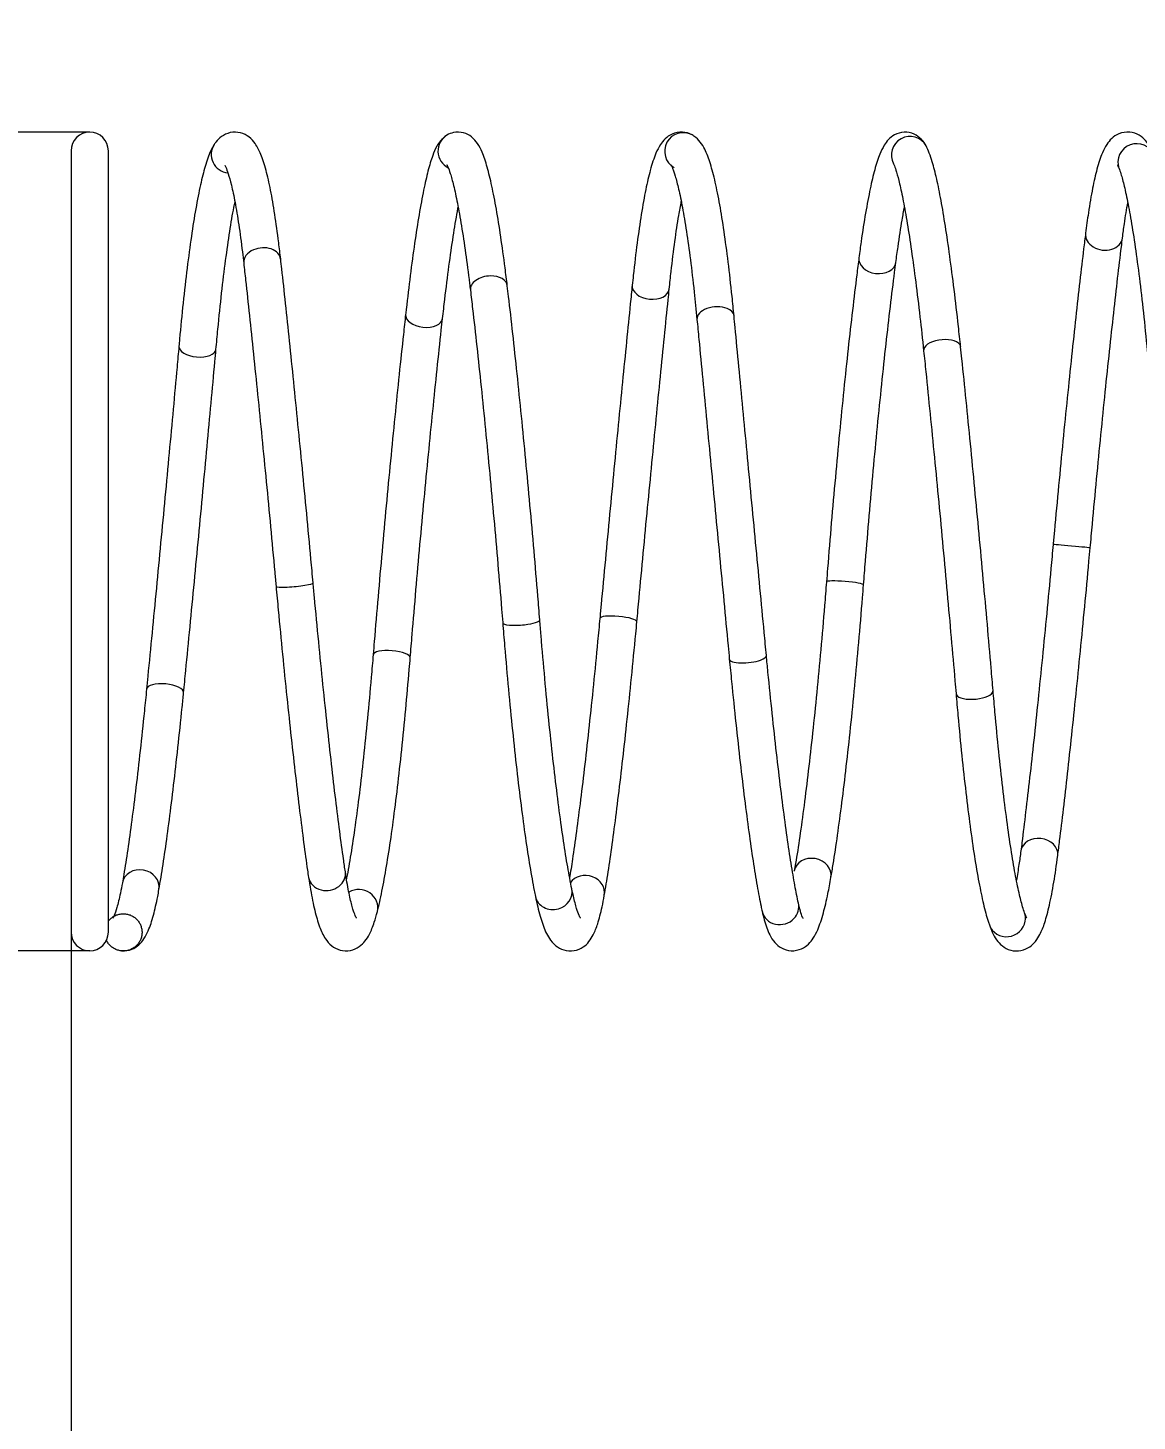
# Model space of a CAD drawing. Header units: millimetres. Extents: x 0 to 510, y 0 to 210.
# Drawn here: x 26.09 to 40.99, y 104.05 to 122.76 of the extents above; entities that cross this region are included whole.
import ezdxf

# ---------------------------------------------------------------- set-up
doc = ezdxf.new("R2010")
doc.units = ezdxf.units.MM
doc.layers.add('1', color=7, linetype='Continuous', true_color=0xffffff)
doc.styles.add('blockfont', font='simplex.shx')
doc.dimstyles.get("Standard").update_dxf_attribs({"dimtxt": 0.18, "dimasz": 0.18, "dimexe": 0.18, "dimexo": 0.0625, "dimgap": 0.09, "dimtad": 0, "dimtih": 1, "dimtoh": 1, "dimdec": 4, "dimzin": 0, "dimdsep": 46, "dimtxsty": 'Standard', "dimcen": 0.09, "dimadec": 0, "dimazin": 0, "dimtfac": 1, "dimtdec": 4, "dimtofl": 0, "dimtmove": 0, "dimatfit": 3, "dimfxl": 0, "dimtolj": 1, "dimtzin": 0, "dimarcsym": 0})

# ---------------------------------------------------------------- blocks, each defined once
blk = doc.blocks.new('_U6')
at = {"layer": '1', "color": 35, "lineweight": 13, "transparency": 16777216}
for p, q in [((26.918, 121.364), (13.991, 121.364)), ((15.991, 121.364), (15.991, 110.367)), ((26.918, 110.367), (13.991, 110.367))]:
    blk.add_line(p, q, dxfattribs=at)
at = {"layer": '1', "color": 35, "lineweight": 18, "transparency": 16777216}
for points in [[(15.991, 121.364), (16.928, 117.864), (15.053, 117.864)], [(15.991, 110.367), (15.053, 113.867), (16.928, 113.867)]]:
    blk.add_solid(points, dxfattribs=at)
at = {"layer": '1', "color": 35, "linetype": 'Continuous', "lineweight": 13, "transparency": 16777216, "insert": (15.371, 113.102), "char_height": 3.5, "attachment_point": 7, "rotation": 90, "line_spacing_factor": 0.903614, "style": 'blockfont'}
blk.add_mtext('\\W2.0781;11', dxfattribs=at)
blk = doc.blocks.new('_U10')
at = {"layer": '1', "color": 35, "lineweight": 13}
for p, q in [((26.668, 110.617), (26.668, 91.844)), ((56.618, 96.665), (56.618, 91.844)), ((26.668, 93.844), (56.618, 93.844))]:
    blk.add_line(p, q, dxfattribs=at)
at = {"layer": '1', "color": 35, "lineweight": 18}
for points in [[(26.668, 93.844), (30.168, 94.782), (30.168, 92.906), (26.668, 93.844)], [(56.618, 93.844), (53.118, 92.906), (53.118, 94.782), (56.618, 93.844)]]:
    blk.add_solid(points, dxfattribs=at)
at = {"layer": '1', "color": 35, "linetype": 'Continuous', "lineweight": 13, "insert": (38.879, 94.464), "char_height": 3.5, "attachment_point": 7, "line_spacing_factor": 0.903614, "style": 'blockfont'}
blk.add_mtext('\\W1.2835;30', dxfattribs=at)

msp = doc.modelspace()

# ---------------------------------------------------------------- linework, layer by layer
at = {"layer": '1', "color": 155, "linetype": 'Continuous', "lineweight": 18}
for p, q in [((26.668, 121.114), (26.668, 110.617)), ((27.168, 110.617), (27.168, 121.114)), ((37.716, 120.939), (37.717, 120.939)), ((39.925, 111.645), (39.925, 111.651))]:
    msp.add_line(p, q, dxfattribs=at)
at = {"layer": '1', "color": 155, "linetype": 'Continuous', "lineweight": 13}
for p, q in [((40.795, 119.943), (40.795, 119.944)), ((28.987, 119.603), (28.987, 119.603)), ((32.033, 119.24), (32.033, 119.24)), ((35.077, 118.849), (35.077, 118.848)), ((38.123, 118.427), (38.123, 118.427)), ((29.421, 115.264), (29.421, 115.264)), ((37.316, 115.282), (37.316, 115.282)), ((32.467, 114.775), (32.467, 114.775)), ((35.512, 114.287), (35.512, 114.287)), ((38.558, 113.822), (38.558, 113.822)), ((29.858, 111.354), (29.858, 111.353)), ((36.878, 111.353), (36.878, 111.353)), ((35.952, 110.899), (35.952, 110.899)), ((39.006, 110.715), (39.006, 110.715))]:
    msp.add_line(p, q, dxfattribs=at)
at = {"layer": '1', "color": 155, "linetype": 'Continuous', "lineweight": 18}
for centre, start, end in [((26.918, 121.114), 0, 180), ((26.918, 110.617), 180, 0)]:
    msp.add_arc(centre, 0.25, start, end, dxfattribs=at)
at = {"layer": '1', "color": 155, "linetype": 'Continuous', "lineweight": 13}
for centre, major_axis, ratio, start_param, end_param in [((31.846, 121.109), (0.128, -0.215), 0.995881, 3.141659, 5.283047), ((34.891, 121.108), (-0.12, -0.219), 0.99465, 3.141836, 6.282546), ((37.937, 121.059), (-0.219, -0.12), 0.986677, 3.141569, 6.277076), ((28.8, 121.062), (0.21, -0.136), 0.986103, 3.141367, 5.172014), ((40.982, 120.965), (-0.234, -0.089), 0.967304, 3.14201, 6.281444), ((40.547, 119.974), (0.248, -0.031), 0.780132, 3.14116, 6.283185), ((29.235, 119.631), (-0.248, -0.028), 0.716045, 5.115191, 6.283185), ((29.235, 119.631), (-0.248, -0.028), 0.716045, 3.14119, 5.115191), ((37.501, 119.644), (0.248, -0.032), 0.717254, 3.142068, 6.280029), ((32.281, 119.27), (-0.248, -0.03), 0.645201, 4.540671, 6.283185), ((32.281, 119.27), (-0.248, -0.03), 0.645201, 3.141578, 4.540667), ((34.456, 119.282), (0.249, -0.026), 0.648728, 3.141257, 6.282655), ((31.411, 118.887), (0.248, -0.028), 0.573643, 3.14203, 6.280675), ((35.326, 118.873), (-0.249, -0.024), 0.571956, 3.985295, 6.283185), ((35.326, 118.873), (-0.249, -0.024), 0.571956, 3.140402, 3.985295), ((28.365, 118.467), (0.249, -0.022), 0.493933, 3.141686, 6.279841), ((38.372, 118.453), (-0.249, -0.026), 0.490158, 3.410745, 6.283185), ((38.372, 118.453), (-0.249, -0.026), 0.490158, 3.141153, 3.410737), ((40.112, 115.801), (0.249, -0.023), 0.012684, 0.010955, 3.1395), ((29.67, 115.287), (-0.249, -0.023), 0.110048, 1.160231, 3.141906), ((37.066, 115.302), (0.249, -0.02), 0.106706, 0, 3.141008), ((29.67, 115.287), (-0.249, -0.023), 0.110048, 0, 1.16023), ((32.716, 114.794), (-0.249, -0.02), 0.203509, 0, 1.731837), ((32.716, 114.794), (-0.249, -0.02), 0.203509, 1.731837, 3.141731), ((34.021, 114.809), (0.249, -0.023), 0.200793, 0.000582, 3.139234), ((30.976, 114.325), (0.249, -0.02), 0.292165, 0.000825, 3.141245), ((35.761, 114.311), (-0.249, -0.024), 0.295096, 0, 2.297842), ((35.761, 114.311), (-0.249, -0.024), 0.295096, 2.297844, 3.143921), ((27.93, 113.856), (0.249, -0.024), 0.381651, 0.00041, 3.138758), ((38.807, 113.843), (-0.249, -0.021), 0.38439, 0, 2.871166), ((38.807, 113.843), (-0.249, -0.021), 0.38439, 2.871164, 3.142029), ((39.677, 111.677), (0.248, -0.032), 0.79494, 0.030004, 3.13861), ((36.631, 111.396), (0.246, -0.043), 0.848308, 0, 3.141142), ((27.602, 111.235), (0.246, -0.044), 0.878537, 0.00011, 3.136794), ((30.106, 111.39), (-0.247, -0.037), 0.850441, 1.126026, 3.143712), ((33.586, 111.155), (0.246, -0.044), 0.894352, 0.000479, 2.733763), ((30.106, 111.39), (-0.247, -0.037), 0.850441, 0, 1.126026), ((30.541, 110.956), (0.242, -0.062), 0.931652, 0.000406, 2.402839), ((33.151, 111.147), (-0.245, -0.051), 0.894559, 1.647495, 3.143676), ((33.151, 111.147), (-0.245, -0.051), 0.894559, 0.000125, 1.647499), ((36.196, 110.953), (-0.244, -0.054), 0.933478, 2.203427, 3.14247), ((36.196, 110.953), (-0.244, -0.054), 0.933478, 0, 2.203429), ((39.242, 110.797), (-0.236, -0.082), 0.961165, 2.663873, 3.14012), ((39.242, 110.797), (-0.236, -0.082), 0.961165, 0, 2.663876)]:
    msp.add_ellipse(centre, major_axis=major_axis, ratio=ratio, start_param=start_param, end_param=end_param, dxfattribs=at)
at = {"layer": '1', "color": 155, "linetype": 'Continuous', "lineweight": 18}
for points, knots in [([(29.484, 119.659), (29.475, 119.735), (29.45, 119.948), (29.405, 120.269), (29.349, 120.594), (29.287, 120.863), (29.223, 121.061), (29.157, 121.195), (29.073, 121.295), (28.951, 121.364), (28.799, 121.368), (28.679, 121.305), (28.623, 121.245), (28.597, 121.209), (28.591, 121.198)], [0, 0, 0, 0, 0.065133, 0.190059, 0.315659, 0.442801, 0.57357, 0.681369, 0.751389, 0.807461, 0.862516, 0.918482, 0.975218, 1, 1, 1, 1]), ([(31.718, 121.323), (31.683, 121.298), (31.623, 121.247), (31.571, 121.159), (31.519, 121.04), (31.464, 120.853), (31.403, 120.59), (31.344, 120.267), (31.283, 119.881), (31.225, 119.453), (31.185, 119.119), (31.165, 118.938), (31.162, 118.915)], [0, 0, 0, 0, 0.060937, 0.121182, 0.219385, 0.349971, 0.474486, 0.605925, 0.734719, 0.862383, 0.982571, 1, 1, 1, 1]), ([(32.529, 119.299), (32.519, 119.382), (32.49, 119.614), (32.441, 119.969), (32.382, 120.338), (32.321, 120.65), (32.259, 120.905), (32.2, 121.082), (32.139, 121.202), (32.067, 121.294), (31.948, 121.364), (31.812, 121.367), (31.745, 121.34), (31.718, 121.323)], [0, 0, 0, 0, 0.065294, 0.190083, 0.315256, 0.441181, 0.568647, 0.699926, 0.792226, 0.862976, 0.913808, 0.963826, 1, 1, 1, 1]), ([(35.011, 121.327), (34.969, 121.35), (34.884, 121.376), (34.735, 121.345), (34.642, 121.272), (34.576, 121.186), (34.513, 121.06), (34.452, 120.873), (34.387, 120.598), (34.329, 120.272), (34.273, 119.884), (34.233, 119.551), (34.212, 119.352), (34.207, 119.308)], [0, 0, 0, 0, 0.054841, 0.1126, 0.16717, 0.2291, 0.315971, 0.457949, 0.581409, 0.71177, 0.838951, 0.964773, 1, 1, 1, 1]), ([(35.575, 118.896), (35.567, 118.985), (35.541, 119.236), (35.497, 119.626), (35.442, 120.039), (35.384, 120.399), (35.323, 120.702), (35.258, 120.949), (35.197, 121.112), (35.131, 121.226), (35.068, 121.293), (35.02, 121.322), (35.011, 121.327)], [0, 0, 0, 0, 0.066436, 0.193254, 0.320367, 0.447997, 0.576582, 0.707168, 0.842917, 0.920024, 0.986226, 1, 1, 1, 1]), ([(38.156, 121.179), (38.144, 121.211), (38.103, 121.263), (38.004, 121.344), (37.858, 121.376), (37.725, 121.332), (37.643, 121.26), (37.583, 121.176), (37.525, 121.055), (37.466, 120.873), (37.403, 120.609), (37.343, 120.287), (37.292, 119.964), (37.263, 119.751), (37.254, 119.677)], [0, 0, 0, 0, 0.067946, 0.120895, 0.172431, 0.225541, 0.277065, 0.338171, 0.427424, 0.557932, 0.680404, 0.809723, 0.935982, 1, 1, 1, 1]), ([(41.215, 121.054), (41.204, 121.086), (41.173, 121.154), (41.12, 121.241), (41.029, 121.326), (40.892, 121.377), (40.741, 121.35), (40.641, 121.276), (40.574, 121.19), (40.511, 121.066), (40.452, 120.883), (40.391, 120.615), (40.341, 120.321), (40.311, 120.101), (40.299, 120.005)], [0, 0, 0, 0, 0.066009, 0.144944, 0.203352, 0.25883, 0.318177, 0.373533, 0.434942, 0.519329, 0.65529, 0.778267, 0.90815, 1, 1, 1, 1]), ([(28.591, 121.198), (28.574, 121.171), (28.525, 121.083), (28.47, 120.92), (28.405, 120.661), (28.343, 120.348), (28.283, 119.972), (28.226, 119.546), (28.173, 119.082), (28.137, 118.719), (28.119, 118.52), (28.116, 118.489)], [0, 0, 0, 0, 0.068225, 0.209875, 0.336638, 0.47061, 0.60076, 0.729366, 0.857244, 0.977856, 1, 1, 1, 1]), ([(38.62, 118.479), (38.61, 118.572), (38.582, 118.839), (38.533, 119.257), (38.474, 119.709), (38.415, 120.11), (38.357, 120.457), (38.298, 120.746), (38.236, 120.991), (38.186, 121.121), (38.156, 121.179)], [0, 0, 0, 0, 0.066791, 0.194093, 0.321576, 0.449323, 0.577523, 0.706581, 0.837508, 1, 1, 1, 1]), ([(28.732, 120.922), (28.732, 120.922), (28.733, 120.92), (28.747, 120.895), (28.78, 120.808), (28.823, 120.654), (28.871, 120.426), (28.921, 120.126), (28.96, 119.839), (28.981, 119.655), (28.987, 119.603)], [0, 0, 0, 0, 0.018631, 0.124332, 0.255134, 0.408349, 0.57636, 0.752297, 0.932161, 1, 1, 1, 1]), ([(31.714, 120.931), (31.714, 120.931), (31.716, 120.928), (31.731, 120.899), (31.764, 120.809), (31.808, 120.649), (31.859, 120.416), (31.913, 120.112), (31.968, 119.749), (32.008, 119.445), (32.029, 119.271), (32.033, 119.24)], [0, 0, 0, 0, 0.022963, 0.113555, 0.227761, 0.362073, 0.508815, 0.661826, 0.817815, 0.967701, 1, 1, 1, 1]), ([(34.726, 120.924), (34.726, 120.924), (34.731, 120.92), (34.75, 120.88), (34.786, 120.777), (34.832, 120.603), (34.883, 120.356), (34.937, 120.038), (34.989, 119.658), (35.037, 119.256), (35.065, 118.976), (35.077, 118.849)], [0, 0, 0, 0, 0.034431, 0.119961, 0.22528, 0.346687, 0.477845, 0.613974, 0.752529, 0.892317, 1, 1, 1, 1]), ([(37.717, 120.939), (37.72, 120.935), (37.73, 120.913), (37.76, 120.827), (37.801, 120.672), (37.85, 120.443), (37.903, 120.144), (37.959, 119.779), (38.017, 119.358), (38.071, 118.904), (38.107, 118.584), (38.123, 118.427)], [0, 0, 0, 0, 0.06661, 0.15761, 0.26527, 0.383479, 0.506784, 0.632423, 0.759181, 0.88652, 1, 1, 1, 1]), ([(40.726, 120.925), (40.726, 120.925), (40.729, 120.921), (40.736, 120.902), (40.748, 120.876)], [0, 0, 0, 0, 0.215287, 1, 1, 1, 1]), ([(40.748, 120.876), (40.756, 120.856), (40.778, 120.793), (40.819, 120.642), (40.87, 120.404), (40.925, 120.097), (40.98, 119.726), (41.036, 119.298), (41.089, 118.822), (41.133, 118.376), (41.159, 118.09), (41.168, 117.984)], [0, 0, 0, 0, 0.066752, 0.17757, 0.29585, 0.41912, 0.544724, 0.671486, 0.798863, 0.926589, 1, 1, 1, 1]), ([(28.614, 118.444), (28.623, 118.537), (28.647, 118.8), (28.69, 119.21), (28.744, 119.65), (28.799, 120.037), (28.841, 120.284), (28.865, 120.406), (28.87, 120.43)], [0, 0, 0, 0, 0.110257, 0.319638, 0.528752, 0.737249, 0.944686, 1, 1, 1, 1]), ([(31.659, 118.86), (31.669, 118.947), (31.697, 119.193), (31.745, 119.572), (31.802, 119.969), (31.843, 120.217), (31.865, 120.336), (31.869, 120.355)], [0, 0, 0, 0, 0.14239, 0.412577, 0.682281, 0.950889, 1, 1, 1, 1]), ([(34.705, 119.256), (34.713, 119.337), (34.737, 119.563), (34.78, 119.905), (34.826, 120.212), (34.856, 120.374), (34.867, 120.433)], [0, 0, 0, 0, 0.167603, 0.484814, 0.800862, 1, 1, 1, 1]), ([(37.749, 119.612), (37.759, 119.685), (37.787, 119.89), (37.826, 120.14), (37.855, 120.303), (37.865, 120.357)], [0, 0, 0, 0, 0.254202, 0.734125, 1, 1, 1, 1]), ([(40.795, 119.943), (40.803, 120.008), (40.826, 120.18), (40.85, 120.332), (40.866, 120.418)], [0, 0, 0, 0, 0.364491, 1, 1, 1, 1]), ([(40.299, 120.005), (40.29, 119.938), (40.265, 119.736), (40.222, 119.367), (40.167, 118.883), (40.111, 118.359), (40.053, 117.801), (39.994, 117.218), (39.936, 116.617), (39.893, 116.149), (39.868, 115.884), (39.863, 115.823)], [0, 0, 0, 0, 0.067115, 0.195145, 0.323074, 0.450901, 0.578666, 0.706394, 0.834099, 0.961792, 1, 1, 1, 1]), ([(40.361, 115.778), (40.371, 115.885), (40.399, 116.195), (40.447, 116.706), (40.505, 117.302), (40.563, 117.878), (40.621, 118.426), (40.677, 118.939), (40.73, 119.41), (40.769, 119.735), (40.79, 119.904), (40.795, 119.943)], [0, 0, 0, 0, 0.067097, 0.194787, 0.322522, 0.450243, 0.577941, 0.705602, 0.833206, 0.960716, 1, 1, 1, 1]), ([(28.987, 119.603), (28.995, 119.529), (29.02, 119.307), (29.063, 118.908), (29.117, 118.393), (29.174, 117.843), (29.231, 117.266), (29.29, 116.669), (29.348, 116.062), (29.391, 115.591), (29.416, 115.326), (29.421, 115.264)], [0, 0, 0, 0, 0.067061, 0.194544, 0.322137, 0.449783, 0.577461, 0.705159, 0.832869, 0.960584, 1, 1, 1, 1]), ([(29.919, 115.31), (29.91, 115.416), (29.881, 115.725), (29.833, 116.241), (29.775, 116.848), (29.716, 117.442), (29.659, 118.015), (29.603, 118.56), (29.549, 119.069), (29.51, 119.427), (29.489, 119.616), (29.484, 119.659)], [0, 0, 0, 0, 0.067071, 0.194712, 0.322406, 0.450102, 0.577808, 0.705527, 0.83327, 0.96105, 1, 1, 1, 1]), ([(37.254, 119.677), (37.244, 119.602), (37.215, 119.379), (37.167, 118.977), (37.108, 118.459), (37.05, 117.906), (36.992, 117.326), (36.936, 116.727), (36.882, 116.117), (36.843, 115.646), (36.822, 115.382), (36.817, 115.321)], [0, 0, 0, 0, 0.067126, 0.195178, 0.323123, 0.450955, 0.57872, 0.706443, 0.834142, 0.961831, 1, 1, 1, 1]), ([(37.316, 115.282), (37.324, 115.389), (37.349, 115.697), (37.392, 116.212), (37.446, 116.818), (37.502, 117.41), (37.56, 117.981), (37.618, 118.522), (37.676, 119.027), (37.72, 119.382), (37.744, 119.569), (37.749, 119.612)], [0, 0, 0, 0, 0.067101, 0.194797, 0.322545, 0.45028, 0.577989, 0.705656, 0.833256, 0.960751, 1, 1, 1, 1]), ([(32.033, 119.24), (32.042, 119.159), (32.071, 118.918), (32.119, 118.49), (32.177, 117.946), (32.235, 117.373), (32.292, 116.779), (32.348, 116.173), (32.402, 115.562), (32.441, 115.095), (32.462, 114.835), (32.467, 114.775)], [0, 0, 0, 0, 0.067113, 0.194661, 0.322337, 0.450084, 0.577875, 0.705691, 0.833521, 0.961354, 1, 1, 1, 1]), ([(32.965, 114.814), (32.957, 114.92), (32.932, 115.226), (32.888, 115.741), (32.834, 116.354), (32.777, 116.961), (32.719, 117.553), (32.661, 118.123), (32.603, 118.663), (32.559, 119.048), (32.535, 119.253), (32.529, 119.299)], [0, 0, 0, 0, 0.06713, 0.194887, 0.322689, 0.450492, 0.578305, 0.706136, 0.834, 0.961914, 1, 1, 1, 1]), ([(34.207, 119.308), (34.199, 119.226), (34.174, 118.984), (34.131, 118.555), (34.076, 118.01), (34.02, 117.436), (33.962, 116.841), (33.904, 116.234), (33.846, 115.622), (33.802, 115.154), (33.778, 114.893), (33.772, 114.833)], [0, 0, 0, 0, 0.067086, 0.194794, 0.322533, 0.450255, 0.577969, 0.705676, 0.833381, 0.961086, 1, 1, 1, 1]), ([(34.27, 114.786), (34.28, 114.891), (34.308, 115.197), (34.356, 115.71), (34.414, 116.321), (34.473, 116.925), (34.53, 117.515), (34.586, 118.083), (34.64, 118.62), (34.679, 119.004), (34.7, 119.209), (34.705, 119.256)], [0, 0, 0, 0, 0.067081, 0.19474, 0.322453, 0.450165, 0.577874, 0.705577, 0.83327, 0.960949, 1, 1, 1, 1]), ([(31.162, 118.915), (31.152, 118.827), (31.124, 118.568), (31.075, 118.113), (31.017, 117.543), (30.959, 116.951), (30.901, 116.345), (30.845, 115.732), (30.791, 115.121), (30.752, 114.66), (30.731, 114.405), (30.726, 114.345)], [0, 0, 0, 0, 0.067101, 0.194873, 0.322651, 0.450398, 0.578125, 0.705843, 0.833559, 0.961279, 1, 1, 1, 1]), ([(31.225, 114.305), (31.233, 114.407), (31.258, 114.706), (31.301, 115.213), (31.355, 115.823), (31.412, 116.433), (31.469, 117.035), (31.528, 117.621), (31.586, 118.183), (31.629, 118.59), (31.653, 118.809), (31.659, 118.86)], [0, 0, 0, 0, 0.067089, 0.194753, 0.322479, 0.450211, 0.57794, 0.705659, 0.833358, 0.961025, 1, 1, 1, 1]), ([(35.077, 118.849), (35.086, 118.761), (35.11, 118.501), (35.154, 118.047), (35.208, 117.478), (35.265, 116.887), (35.322, 116.282), (35.381, 115.67), (35.439, 115.061), (35.482, 114.601), (35.507, 114.346), (35.512, 114.287)], [0, 0, 0, 0, 0.067083, 0.194745, 0.322459, 0.450173, 0.577888, 0.705603, 0.833318, 0.961033, 1, 1, 1, 1]), ([(36.01, 114.334), (36, 114.437), (35.972, 114.735), (35.924, 115.242), (35.866, 115.852), (35.807, 116.463), (35.75, 117.066), (35.694, 117.653), (35.64, 118.216), (35.601, 118.625), (35.58, 118.845), (35.575, 118.896)], [0, 0, 0, 0, 0.067083, 0.194746, 0.322461, 0.450175, 0.57789, 0.705605, 0.83332, 0.961036, 1, 1, 1, 1]), ([(28.116, 118.489), (28.108, 118.396), (28.083, 118.122), (28.04, 117.647), (27.985, 117.06), (27.929, 116.457), (27.871, 115.846), (27.813, 115.236), (27.755, 114.635), (27.711, 114.185), (27.687, 113.938), (27.681, 113.881)], [0, 0, 0, 0, 0.067074, 0.194705, 0.322396, 0.450094, 0.577796, 0.705501, 0.833204, 0.960904, 1, 1, 1, 1]), ([(39.056, 113.864), (39.047, 113.963), (39.023, 114.254), (38.979, 114.75), (38.925, 115.355), (38.868, 115.967), (38.81, 116.578), (38.752, 117.18), (38.694, 117.764), (38.65, 118.193), (38.626, 118.426), (38.62, 118.479)], [0, 0, 0, 0, 0.067137, 0.194918, 0.322737, 0.45055, 0.57836, 0.706173, 0.833992, 0.961824, 1, 1, 1, 1]), ([(28.179, 113.832), (28.189, 113.931), (28.217, 114.221), (28.265, 114.717), (28.324, 115.321), (28.382, 115.933), (28.439, 116.543), (28.495, 117.144), (28.549, 117.728), (28.588, 118.157), (28.609, 118.39), (28.614, 118.444)], [0, 0, 0, 0, 0.067077, 0.194735, 0.322439, 0.450141, 0.577842, 0.705543, 0.833248, 0.960958, 1, 1, 1, 1]), ([(38.123, 118.427), (38.133, 118.334), (38.161, 118.06), (38.209, 117.584), (38.267, 116.997), (38.326, 116.394), (38.383, 115.783), (38.439, 115.173), (38.493, 114.572), (38.532, 114.124), (38.553, 113.878), (38.558, 113.822)], [0, 0, 0, 0, 0.06713, 0.194847, 0.322636, 0.450441, 0.578256, 0.706074, 0.83389, 0.961698, 1, 1, 1, 1]), ([(39.863, 115.823), (39.853, 115.716), (39.825, 115.407), (39.776, 114.896), (39.718, 114.304), (39.66, 113.733), (39.603, 113.191), (39.547, 112.687), (39.493, 112.225), (39.455, 111.909), (39.434, 111.746), (39.429, 111.709)], [0, 0, 0, 0, 0.067144, 0.19492, 0.32274, 0.450544, 0.578319, 0.706051, 0.833713, 0.961264, 1, 1, 1, 1]), ([(39.925, 111.645), (39.933, 111.71), (39.958, 111.907), (40.002, 112.267), (40.056, 112.743), (40.113, 113.26), (40.171, 113.811), (40.229, 114.39), (40.288, 114.988), (40.331, 115.455), (40.355, 115.718), (40.361, 115.778)], [0, 0, 0, 0, 0.067164, 0.195357, 0.323416, 0.45135, 0.579211, 0.707027, 0.834815, 0.962588, 1, 1, 1, 1]), ([(30.353, 111.427), (30.344, 111.483), (30.32, 111.65), (30.277, 111.965), (30.223, 112.393), (30.167, 112.868), (30.11, 113.386), (30.052, 113.938), (29.994, 114.516), (29.95, 114.979), (29.925, 115.245), (29.919, 115.31)], [0, 0, 0, 0, 0.067044, 0.193677, 0.320754, 0.448157, 0.57574, 0.703428, 0.83118, 0.958971, 1, 1, 1, 1]), ([(36.817, 115.321), (36.809, 115.215), (36.784, 114.909), (36.741, 114.408), (36.687, 113.834), (36.631, 113.288), (36.573, 112.778), (36.516, 112.311), (36.458, 111.894), (36.415, 111.614), (36.391, 111.472), (36.385, 111.439)], [0, 0, 0, 0, 0.067109, 0.194806, 0.322525, 0.45019, 0.57777, 0.705217, 0.832451, 0.959329, 1, 1, 1, 1]), ([(29.421, 115.264), (29.431, 115.157), (29.46, 114.85), (29.508, 114.347), (29.566, 113.77), (29.625, 113.222), (29.683, 112.708), (29.739, 112.236), (29.793, 111.812), (29.832, 111.529), (29.853, 111.385), (29.858, 111.353)], [0, 0, 0, 0, 0.067079, 0.194743, 0.322474, 0.450233, 0.578038, 0.705916, 0.83391, 0.962098, 1, 1, 1, 1]), ([(36.878, 111.353), (36.888, 111.41), (36.917, 111.585), (36.966, 111.911), (37.025, 112.352), (37.084, 112.838), (37.142, 113.363), (37.198, 113.922), (37.252, 114.506), (37.29, 114.965), (37.311, 115.225), (37.316, 115.282)], [0, 0, 0, 0, 0.067167, 0.196332, 0.324879, 0.453002, 0.580889, 0.708636, 0.836298, 0.963908, 1, 1, 1, 1]), ([(32.467, 114.775), (32.475, 114.669), (32.5, 114.366), (32.544, 113.875), (32.598, 113.319), (32.655, 112.796), (32.713, 112.314), (32.772, 111.878), (32.831, 111.494), (32.876, 111.246), (32.901, 111.123), (32.906, 111.097)], [0, 0, 0, 0, 0.067066, 0.194727, 0.32248, 0.450309, 0.578257, 0.706394, 0.834844, 0.963847, 1, 1, 1, 1]), ([(33.396, 111.198), (33.386, 111.243), (33.359, 111.382), (33.312, 111.651), (33.256, 112.029), (33.199, 112.461), (33.142, 112.941), (33.086, 113.463), (33.032, 114.019), (32.993, 114.476), (32.971, 114.744), (32.965, 114.814)], [0, 0, 0, 0, 0.066983, 0.191508, 0.317317, 0.444096, 0.571385, 0.698963, 0.826714, 0.954571, 1, 1, 1, 1]), ([(33.772, 114.833), (33.762, 114.728), (33.734, 114.427), (33.686, 113.939), (33.628, 113.386), (33.57, 112.868), (33.513, 112.391), (33.457, 111.963), (33.408, 111.616), (33.378, 111.424), (33.365, 111.347)], [0, 0, 0, 0, 0.072054, 0.209151, 0.346267, 0.48332, 0.620275, 0.757076, 0.893618, 1, 1, 1, 1]), ([(33.832, 111.111), (33.841, 111.159), (33.866, 111.31), (33.911, 111.597), (33.966, 111.996), (34.023, 112.445), (34.081, 112.939), (34.14, 113.471), (34.198, 114.035), (34.241, 114.48), (34.265, 114.733), (34.27, 114.786)], [0, 0, 0, 0, 0.067239, 0.197007, 0.325893, 0.454239, 0.582307, 0.710217, 0.838034, 0.965793, 1, 1, 1, 1]), ([(30.726, 114.345), (30.718, 114.243), (30.693, 113.951), (30.65, 113.482), (30.596, 112.958), (30.541, 112.475), (30.484, 112.04), (30.426, 111.658), (30.388, 111.438), (30.368, 111.337), (30.367, 111.332)], [0, 0, 0, 0, 0.080221, 0.232796, 0.385337, 0.537716, 0.689842, 0.841553, 0.99254, 1, 1, 1, 1]), ([(30.783, 110.893), (30.793, 110.934), (30.824, 111.063), (30.875, 111.317), (30.936, 111.68), (30.996, 112.094), (31.054, 112.556), (31.11, 113.061), (31.163, 113.594), (31.201, 114.015), (31.22, 114.252), (31.225, 114.305)], [0, 0, 0, 0, 0.067317, 0.201139, 0.331821, 0.460891, 0.589224, 0.71717, 0.844893, 0.965737, 1, 1, 1, 1]), ([(35.512, 114.287), (35.522, 114.184), (35.551, 113.89), (35.599, 113.418), (35.658, 112.89), (35.716, 112.401), (35.774, 111.958), (35.831, 111.566), (35.886, 111.23), (35.926, 111.021), (35.948, 110.92), (35.952, 110.899)], [0, 0, 0, 0, 0.067023, 0.19462, 0.322314, 0.450095, 0.578012, 0.706154, 0.834688, 0.963979, 1, 1, 1, 1]), ([(36.44, 111.007), (36.432, 111.043), (36.409, 111.153), (36.368, 111.378), (36.316, 111.705), (36.261, 112.091), (36.204, 112.532), (36.146, 113.02), (36.088, 113.548), (36.043, 113.993), (36.017, 114.26), (36.01, 114.334)], [0, 0, 0, 0, 0.066928, 0.189607, 0.314448, 0.440785, 0.567832, 0.695254, 0.822888, 0.950648, 1, 1, 1, 1]), ([(27.681, 113.881), (27.672, 113.782), (27.643, 113.5), (27.596, 113.052), (27.539, 112.56), (27.483, 112.113), (27.428, 111.719), (27.386, 111.451), (27.362, 111.315), (27.356, 111.279)], [0, 0, 0, 0, 0.089114, 0.258578, 0.427999, 0.597231, 0.766154, 0.934543, 1, 1, 1, 1]), ([(27.848, 111.191), (27.857, 111.243), (27.885, 111.403), (27.931, 111.705), (27.988, 112.12), (28.045, 112.584), (28.103, 113.09), (28.147, 113.515), (28.173, 113.767), (28.179, 113.832)], [0, 0, 0, 0, 0.089171, 0.261113, 0.431985, 0.60217, 0.771992, 0.941604, 1, 1, 1, 1]), ([(38.558, 113.822), (38.566, 113.722), (38.591, 113.438), (38.635, 112.986), (38.69, 112.487), (38.747, 112.033), (38.805, 111.629), (38.865, 111.279), (38.926, 110.987), (38.973, 110.813), (39, 110.731), (39.006, 110.715)], [0, 0, 0, 0, 0.066973, 0.194548, 0.32227, 0.450176, 0.57838, 0.707098, 0.83678, 0.966893, 1, 1, 1, 1]), ([(39.478, 110.879), (39.47, 110.902), (39.447, 110.975), (39.404, 111.141), (39.352, 111.399), (39.297, 111.724), (39.241, 112.11), (39.185, 112.552), (39.132, 113.04), (39.089, 113.485), (39.064, 113.766), (39.056, 113.864)], [0, 0, 0, 0, 0.066787, 0.180745, 0.300732, 0.424798, 0.550774, 0.677711, 0.805168, 0.932926, 1, 1, 1, 1]), ([(39.006, 110.715), (39.017, 110.682), (39.045, 110.611), (39.094, 110.52), (39.168, 110.434), (39.285, 110.366), (39.437, 110.36), (39.558, 110.42), (39.635, 110.5), (39.697, 110.602), (39.755, 110.749), (39.815, 110.974), (39.872, 111.273), (39.908, 111.516), (39.925, 111.645)], [0, 0, 0, 0, 0.065791, 0.144215, 0.207932, 0.264238, 0.319508, 0.375703, 0.432786, 0.50444, 0.613728, 0.739874, 0.873566, 1, 1, 1, 1]), ([(39.429, 111.709), (39.421, 111.646), (39.401, 111.506), (39.381, 111.381), (39.37, 111.315)], [0, 0, 0, 0, 0.431173, 1, 1, 1, 1]), ([(30.501, 110.807), (30.501, 110.807), (30.499, 110.81), (30.485, 110.836), (30.453, 110.926), (30.412, 111.084), (30.378, 111.264), (30.358, 111.39), (30.353, 111.427)], [0, 0, 0, 0, 0.034014, 0.198742, 0.401984, 0.639273, 0.898902, 1, 1, 1, 1]), ([(27.356, 111.279), (27.347, 111.23), (27.323, 111.102), (27.285, 110.946), (27.248, 110.838), (27.231, 110.807), (27.229, 110.804), (27.229, 110.804)], [0, 0, 0, 0, 0.172848, 0.489117, 0.749505, 0.963101, 1, 1, 1, 1]), ([(27.345, 110.366), (27.397, 110.366), (27.488, 110.378), (27.59, 110.452), (27.655, 110.536), (27.717, 110.656), (27.774, 110.831), (27.819, 111.031), (27.843, 111.159), (27.848, 111.191)], [0, 0, 0, 0, 0.101419, 0.201074, 0.310717, 0.460151, 0.701837, 0.926221, 1, 1, 1, 1]), ([(29.858, 111.353), (29.867, 111.296), (29.893, 111.133), (29.94, 110.901), (30.002, 110.689), (30.066, 110.548), (30.153, 110.44), (30.274, 110.368), (30.427, 110.362), (30.548, 110.422), (30.625, 110.502), (30.687, 110.604), (30.737, 110.73), (30.77, 110.842), (30.783, 110.893)], [0, 0, 0, 0, 0.065082, 0.192179, 0.322039, 0.440661, 0.512003, 0.568319, 0.623614, 0.679842, 0.736937, 0.808567, 0.917771, 1, 1, 1, 1]), ([(33.512, 110.806), (33.512, 110.806), (33.51, 110.809), (33.493, 110.84), (33.459, 110.935), (33.425, 111.064), (33.403, 111.164), (33.396, 111.198)], [0, 0, 0, 0, 0.063821, 0.27958, 0.545368, 0.854165, 1, 1, 1, 1]), ([(35.952, 110.899), (35.961, 110.858), (35.992, 110.737), (36.037, 110.605), (36.109, 110.487), (36.202, 110.402), (36.343, 110.355), (36.489, 110.387), (36.584, 110.46), (36.65, 110.545), (36.713, 110.67), (36.774, 110.856), (36.831, 111.101), (36.864, 111.276), (36.878, 111.353)], [0, 0, 0, 0, 0.065385, 0.202721, 0.280092, 0.336883, 0.391206, 0.448677, 0.502888, 0.564221, 0.650016, 0.790097, 0.912649, 1, 1, 1, 1]), ([(32.906, 111.097), (32.916, 111.047), (32.947, 110.908), (33.004, 110.711), (33.07, 110.558), (33.16, 110.443), (33.28, 110.369), (33.432, 110.358), (33.557, 110.416), (33.635, 110.496), (33.694, 110.595), (33.749, 110.737), (33.795, 110.915), (33.823, 111.057), (33.832, 111.111)], [0, 0, 0, 0, 0.06509, 0.194888, 0.331147, 0.407242, 0.463314, 0.518106, 0.574112, 0.630121, 0.698993, 0.802381, 0.929322, 1, 1, 1, 1]), ([(36.504, 110.803), (36.504, 110.803), (36.502, 110.805), (36.488, 110.834), (36.463, 110.91), (36.447, 110.978), (36.44, 111.007)], [0, 0, 0, 0, 0.074222, 0.383549, 0.766337, 1, 1, 1, 1]), ([(27.165, 110.761), (27.167, 110.763), (27.169, 110.766), (27.176, 110.775), (27.182, 110.781), (27.199, 110.799), (27.211, 110.81), (27.238, 110.829), (27.253, 110.837), (27.283, 110.85), (27.298, 110.855), (27.322, 110.861), (27.33, 110.862), (27.347, 110.864), (27.355, 110.865), (27.379, 110.865), (27.396, 110.864), (27.428, 110.858), (27.444, 110.854), (27.467, 110.845), (27.474, 110.842), (27.489, 110.835), (27.496, 110.831), (27.517, 110.818), (27.53, 110.808), (27.554, 110.785), (27.565, 110.773), (27.584, 110.746), (27.592, 110.732), (27.602, 110.709), (27.605, 110.701), (27.61, 110.686), (27.615, 110.67), (27.617, 110.654), (27.619, 110.638), (27.62, 110.63), (27.621, 110.605), (27.62, 110.589), (27.615, 110.564), (27.614, 110.556), (27.609, 110.541), (27.607, 110.533), (27.598, 110.51), (27.59, 110.495), (27.577, 110.474), (27.572, 110.468), (27.562, 110.455), (27.557, 110.448), (27.54, 110.431), (27.528, 110.42), (27.5, 110.401), (27.486, 110.393), (27.464, 110.383), (27.456, 110.38), (27.441, 110.375), (27.433, 110.373), (27.409, 110.367), (27.392, 110.365), (27.36, 110.364), (27.343, 110.366), (27.311, 110.371), (27.295, 110.375), (27.272, 110.384), (27.264, 110.388), (27.25, 110.395), (27.235, 110.403), (27.222, 110.412), (27.209, 110.422), (27.203, 110.428), (27.185, 110.445), (27.174, 110.457), (27.164, 110.471)], [0, 0, 0, 0, 0.008014, 0.008014, 0.027465, 0.027465, 0.066366, 0.066366, 0.105267, 0.105267, 0.144169, 0.144169, 0.16362, 0.16362, 0.18307, 0.18307, 0.221972, 0.221972, 0.260873, 0.260873, 0.280324, 0.280324, 0.299775, 0.299775, 0.338676, 0.338676, 0.377577, 0.377577, 0.416479, 0.416479, 0.435929, 0.435929, 0.45538, 0.474831, 0.474831, 0.494282, 0.494282, 0.533183, 0.533183, 0.552634, 0.552634, 0.572084, 0.572084, 0.610986, 0.610986, 0.630437, 0.630437, 0.649887, 0.649887, 0.688789, 0.688789, 0.72769, 0.72769, 0.747141, 0.747141, 0.766592, 0.766592, 0.805493, 0.805493, 0.844394, 0.844394, 0.883296, 0.883296, 0.902746, 0.902746, 0.922197, 0.941648, 0.941648, 0.961099, 0.961099, 1, 1, 1, 1]), ([(39.51, 110.805), (39.509, 110.805), (39.503, 110.815), (39.491, 110.847), (39.478, 110.879)], [0, 0, 0, 0, 0.339131, 1, 1, 1, 1]), ([(27.164, 110.471), (27.155, 110.484), (27.147, 110.498), (27.14, 110.513), (27.14, 110.514), (27.139, 110.514)], [0, 0, 0, 0, 0.977999, 0.977999, 1, 1, 1, 1])]:
    msp.add_open_spline(points, degree=3, knots=knots, dxfattribs=at)

# ---------------------------------------------------------------- block references
at = {"layer": '1', "color": 35, "linetype": 'Continuous', "lineweight": 13}
msp.add_blockref('_U10', (0, 0), dxfattribs=at)

# ---------------------------------------------------------------- dimensions: what is measured, and where the dimension line sits
dim = msp.add_linear_dim(base=(15.991, 110.367), p1=(26.918, 121.364), p2=(26.918, 110.367), angle=90, dimstyle='Standard', override={"dimtxt": 3.5, "dimasz": 3.5, "dimexe": 2, "dimexo": 0, "dimgap": 1.75, "dimtad": 1, "dimtih": 0, "dimtoh": 0, "dimdec": 1, "dimlfac": 1, "dimzin": 8, "dimdsep": 46, "dimlunit": 2, "dimtxsty": 'blockfont', "dimsah": 1, "dimse1": 0, "dimse2": 0, "dimsd1": 0, "dimsd2": 0, "dimclrd": 35, "dimclre": 35, "dimclrt": 35, "dimtol": 0, "dimtm": -0.1, "dimtfac": 1, "dimtdec": 2, "dimtofl": 1, "dimtmove": 0, "dimatfit": 2, "dimtzin": 8, "dimlwd": 13, "dimlwe": 13}, dxfattribs=at)
dim.commit()
dim.dimension.update_dxf_attribs({"geometry": '_U6', "text_midpoint": (15.991, 115.865), "dimtype": 160})

doc.saveas('drawing.dxf')
